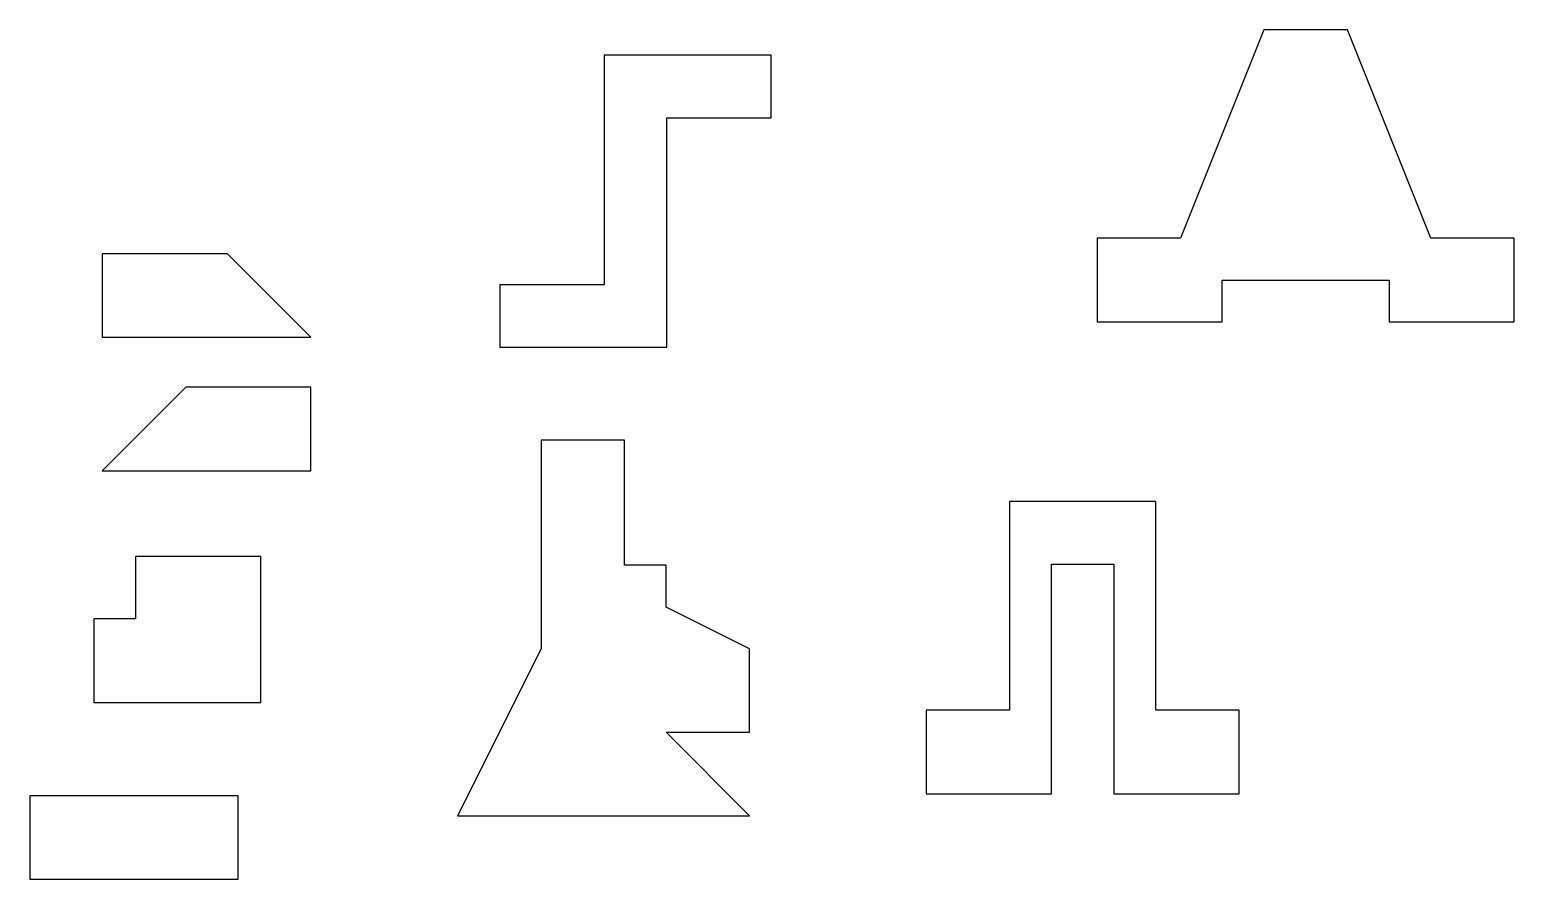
# Model space of a CAD drawing. Header units: millimetres. Extents: x 5 to 361, y 5 to 208.
import ezdxf

# ---------------------------------------------------------------- set-up
doc = ezdxf.new("R2010")
doc.units = ezdxf.units.MM
doc.header["$MEASUREMENT"] = 0

msp = doc.modelspace()

# ---------------------------------------------------------------- linework, layer by layer
for p, q in [((300.97, 208.32), (280.97, 158.32)), ((320.97, 208.32), (300.97, 208.32)), ((340.97, 158.32), (320.97, 208.32)), ((182.82, 202.2), (142.82, 202.2)), ((142.82, 202.2), (142.82, 147.2)), ((182.82, 187.2), (182.82, 202.2)), ((157.82, 132.2), (157.82, 187.2)), ((157.82, 187.2), (182.82, 187.2)), ((280.97, 158.32), (260.97, 158.32)), ((260.97, 158.32), (260.97, 138.32)), ((360.97, 158.32), (340.97, 158.32)), ((360.97, 138.32), (360.97, 158.32)), ((52.54, 154.63), (22.54, 154.63)), ((22.54, 154.63), (22.54, 134.63)), ((72.54, 134.63), (52.54, 154.63)), ((142.82, 147.2), (117.82, 147.2)), ((117.82, 147.2), (117.82, 132.2)), ((290.97, 138.32), (290.97, 148.32)), ((290.97, 148.32), (330.97, 148.32)), ((330.97, 148.32), (330.97, 138.32)), ((260.97, 138.32), (290.97, 138.32)), ((330.97, 138.32), (360.97, 138.32)), ((22.54, 134.63), (72.54, 134.63)), ((117.82, 132.2), (157.82, 132.2)), ((42.54, 122.62), (22.54, 102.62)), ((72.54, 122.62), (42.54, 122.62)), ((72.54, 102.62), (72.54, 122.62)), ((147.69, 109.95), (127.69, 109.95)), ((127.69, 109.95), (127.69, 59.95)), ((147.69, 79.95), (147.69, 109.95)), ((22.54, 102.62), (72.54, 102.62)), ((275.01, 95.22), (240.01, 95.22)), ((240.01, 95.22), (240.01, 45.22)), ((275.01, 45.22), (275.01, 95.22)), ((60.51, 82.1), (30.51, 82.1)), ((30.51, 82.1), (30.51, 67.1)), ((60.51, 47.1), (60.51, 82.1)), ((157.69, 79.95), (147.69, 79.95)), ((157.69, 69.95), (157.69, 79.95)), ((250.01, 25.22), (250.01, 80.22)), ((250.01, 80.22), (265.01, 80.22)), ((265.01, 80.22), (265.01, 25.22)), ((177.69, 59.95), (157.69, 69.95)), ((30.51, 67.1), (20.51, 67.1)), ((20.51, 67.1), (20.51, 67.1)), ((20.51, 67.1), (20.51, 47.1)), ((127.69, 59.95), (107.69, 19.95)), ((177.69, 39.95), (177.69, 59.95)), ((20.51, 47.1), (60.51, 47.1)), ((240.01, 45.22), (220.01, 45.22)), ((220.01, 45.22), (220.01, 25.22)), ((295.01, 45.22), (275.01, 45.22)), ((295.01, 25.22), (295.01, 45.22)), ((177.69, 19.95), (157.69, 39.95)), ((157.69, 39.95), (177.69, 39.95)), ((220.01, 25.22), (250.01, 25.22)), ((265.01, 25.22), (295.01, 25.22)), ((107.69, 19.95), (177.69, 19.95))]:
    msp.add_line(p, q)
msp.add_lwpolyline([(5.13, 4.7), (55.13, 4.7), (55.13, 24.7), (5.13, 24.7)], close=True)

doc.saveas('drawing.dxf')
